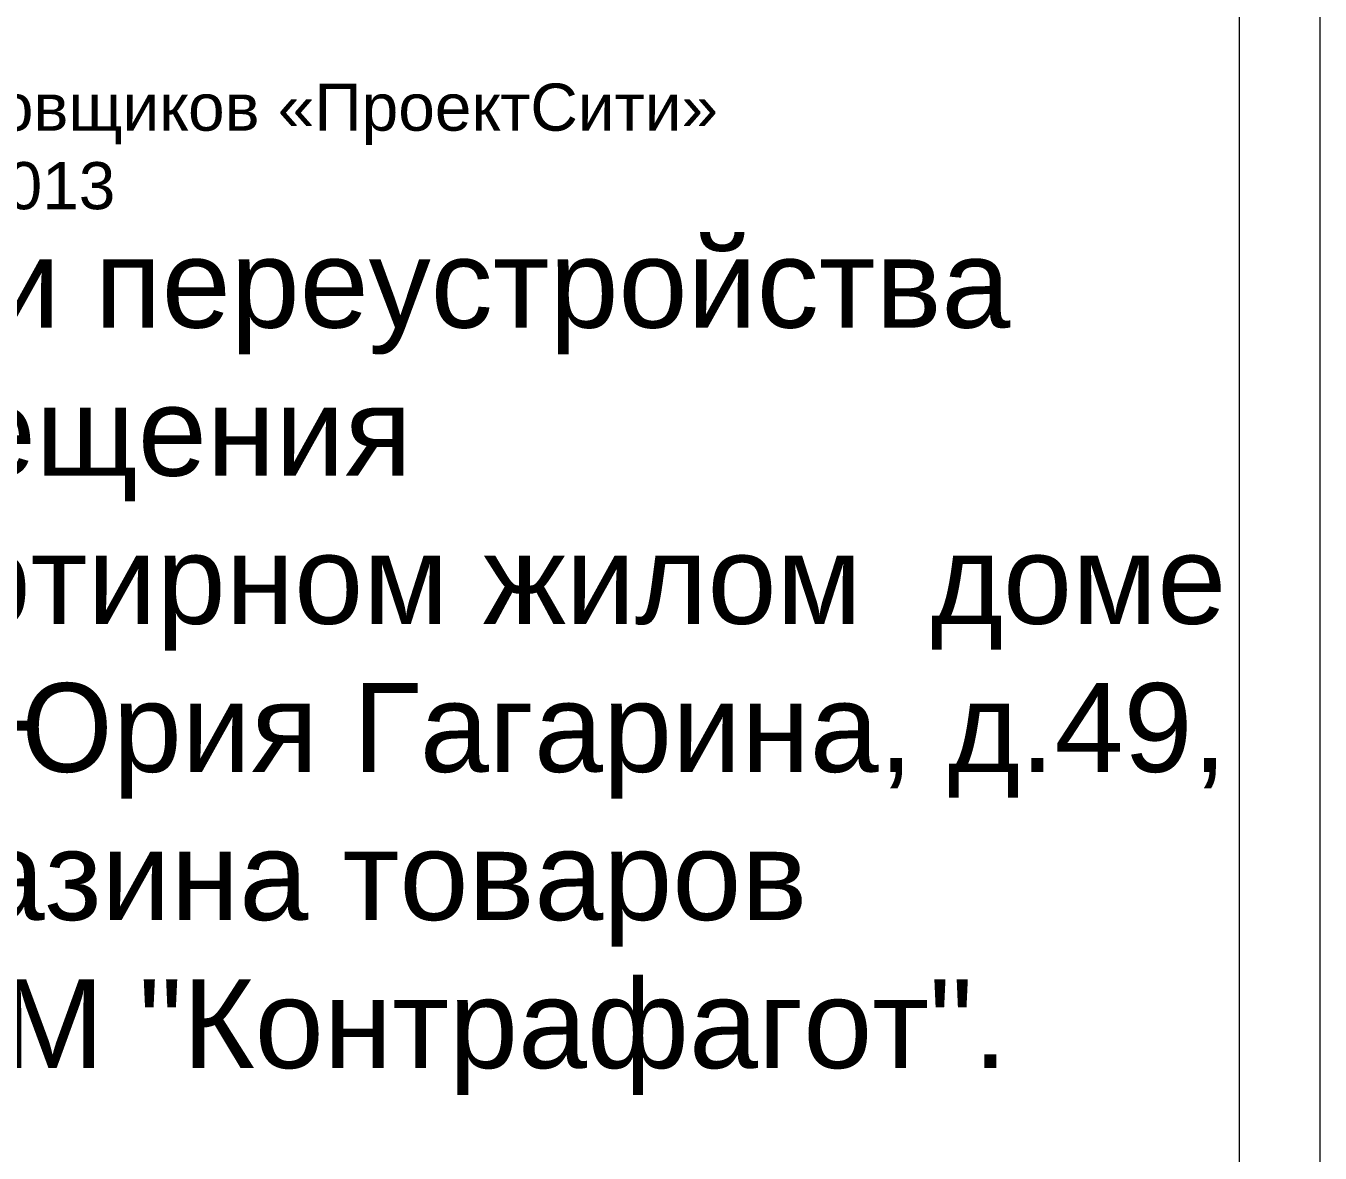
# Model space of a CAD drawing. Header units: metres. Extents: x -472 to 201, y -446 to -235.
# Drawn here: x -74.27 to -58.24, y -263.26 to -249.3 of the extents above; entities that cross this region are included whole.
import ezdxf

# ---------------------------------------------------------------- set-up
doc = ezdxf.new("R2010")
doc.units = ezdxf.units.M
doc.header["$MEASUREMENT"] = 0
doc.layers.add('РАМКА', color=7, linetype='Continuous', lineweight=0)
doc.styles.add('GOST 2.304', font='CS_Gost2304.shx')

msp = doc.modelspace()

# ---------------------------------------------------------------- linework, layer by layer
at = {"layer": 'РАМКА', "color": 7, "lineweight": 13}
msp.add_3dface([(-99.238, -293.346), (-58.238, -293.346), (-58.238, -235.346), (-99.238, -235.346)], dxfattribs=at)
at = {"layer": 'РАМКА', "color": 7, "lineweight": 13, "ltscale": 0.5}
msp.add_3dface([(-95.238, -292.346), (-59.238, -292.346), (-59.238, -236.346), (-95.238, -236.346)], dxfattribs=at)

# ---------------------------------------------------------------- texts
at = {"color": 250, "lineweight": 13, "true_color": 0x191919, "insert": (-77.238, -250.801), "char_height": 0.58333, "width": 37.56304, "attachment_point": 5, "style": 'GOST 2.304'}
msp.add_mtext('\\fArial|b0|i0|c204204|p39;Ассоциация «Объединение проектировщиков «ПроектСити»\\PСРО-П-180-06022013', dxfattribs=at)
at = {"color": 7, "linetype": 'Continuous', "lineweight": 13, "insert": (-77.209, -257.242), "char_height": 1.1, "width": 35.88575, "attachment_point": 5, "style": 'GOST 2.304'}
msp.add_mtext('{\\fArial|b0|i0|c204|p39;Проект перепланировки и переустройства нежилого помещения \\Pрасположенного в многоквартирном жилом  доме \\P по адресу: г. Мурманск, ул. Юрия Гагарина, д.49,\\Pдля размещения магазина товаров \\Pповседневного спроса ММ "Контрафагот".}', dxfattribs=at)

doc.saveas('drawing.dxf')
